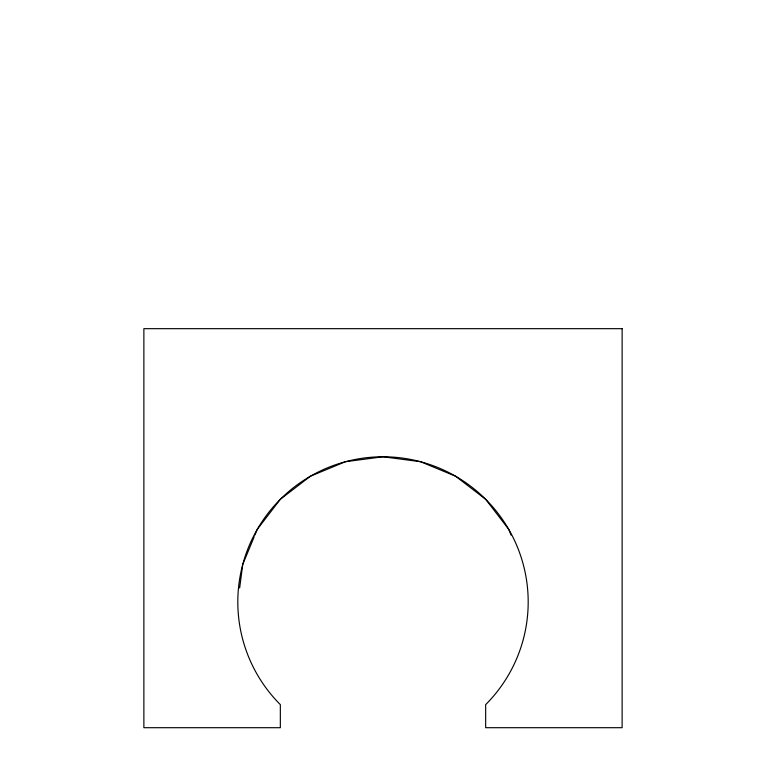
<?xml version="1.0" encoding="UTF-8"?>
<svg xmlns="http://www.w3.org/2000/svg" width="766" height="766" viewBox="0 0 766 766"><rect width="100%" height="100%" fill="white"/><g stroke="black" fill="none" stroke-linecap="round" stroke-linejoin="round"><path stroke-width="1.15" d="M239.653 587.972L242.765 564.389L254.216 536.727M254.896 535.099L257.261 529.373L280.337 499.298L310.402 476.232L345.428 461.726L383 456.775L420.572 461.726L455.598 476.232L485.663 499.298L508.739 529.373L511.104 535.099M622.126 328.671L143.874 328.671L143.874 727.7L280.337 727.7L280.337 704.624A145.186 145.186 0 0 1 280.337 499.298A145.186 145.186 0 0 1 485.663 499.298A145.186 145.186 0 0 1 485.663 704.624L485.663 727.7L622.126 727.7L622.126 328.671"/></g></svg>
